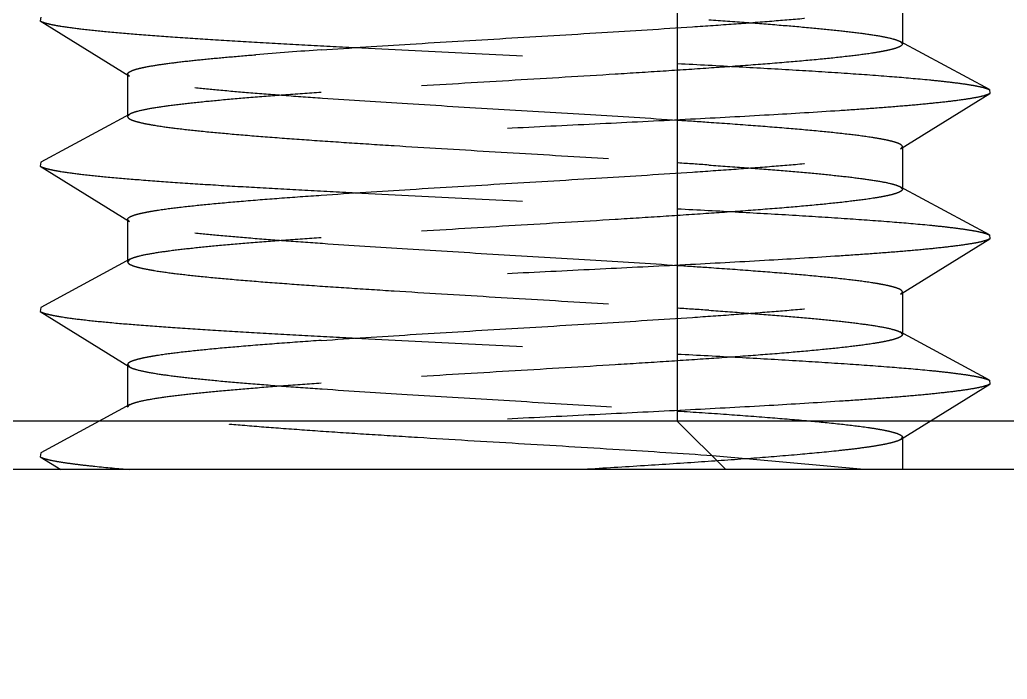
# Model space of a CAD drawing. Header units: inches. Extents: x 1246 to 1707, y -383 to -57.
# Drawn here: x 1344.694 to 1346.734, y -301.819 to -300.457 of the extents above; entities that cross this region are included whole.
import ezdxf

# ---------------------------------------------------------------- set-up
doc = ezdxf.new("R2010")
doc.units = ezdxf.units.IN
doc.header["$LTSCALE"] = 10
doc.header["$MEASUREMENT"] = 0
doc.linetypes.add('CENTER', pattern=[0.6, 0.375, -0.075, 0.075, -0.075])
doc.linetypes.add('HIDDEN', pattern=[0.2, 0.1, -0.1])
doc.layers.get('0').update_dxf_attribs({"linetype": 'CONTINUOUS'})
doc.layers.add('02___PRT_ALL_AXES', color=7, linetype='CONTINUOUS')
doc.layers.add('DEFAULT_2', color=8, linetype='HIDDEN')

msp = doc.modelspace()

# ---------------------------------------------------------------- linework, layer by layer
at = {"color": 7, "linetype": 'Continuous'}
for p, q in [((1350.2523, -301.286), (1343.6171, -301.286)), ((1346.1523, -301.386), (1346.0523, -301.286)), ((1350.1522, -301.386), (1343.7171, -301.386))]:
    msp.add_line(p, q, dxfattribs=at)
at = {"linetype": 'CENTER'}
msp.add_arc((1478.7792, -1654.6488), 1356.7628, 83.2637115, 96.7362885, dxfattribs=at)
at = {"layer": '02___PRT_ALL_AXES', "color": 7, "linetype": 'Continuous'}
msp.add_line((1346.0523, -297.886), (1346.0523, -301.286), dxfattribs=at)
at = {"layer": 'DEFAULT_2', "color": 8, "linetype": 'HIDDEN'}
for p, q in [((1346.5171, -300.4196), (1346.5171, -300.5074)), ((1344.7376, -300.4517), (1344.7366, -300.4598)), ((1344.7366, -300.4598), (1344.9208, -300.5742)), ((1346.6967, -300.6017), (1346.5122, -300.5021)), ((1346.5122, -300.5021), (1346.5171, -300.5074)), ((1344.9171, -300.5696), (1344.9171, -300.6574)), ((1344.9208, -300.5742), (1344.9171, -300.5696)), ((1346.5134, -300.7242), (1346.6976, -300.6098)), ((1346.6967, -300.6017), (1346.6976, -300.6098)), ((1344.922, -300.6521), (1344.7376, -300.7517)), ((1344.922, -300.6521), (1344.9171, -300.6574)), ((1346.5134, -300.7242), (1346.5171, -300.7196)), ((1346.5171, -300.7196), (1346.5171, -300.8074)), ((1344.7376, -300.7517), (1344.7366, -300.7598)), ((1344.7366, -300.7598), (1344.9208, -300.8742)), ((1346.6967, -300.9017), (1346.5122, -300.8021)), ((1346.5122, -300.8021), (1346.5171, -300.8074)), ((1344.9171, -300.8696), (1344.9171, -300.9574)), ((1344.9208, -300.8742), (1344.9171, -300.8696)), ((1346.5134, -301.0242), (1346.6976, -300.9098)), ((1346.6967, -300.9017), (1346.6976, -300.9098)), ((1344.922, -300.9521), (1344.7376, -301.0517)), ((1344.922, -300.9521), (1344.9171, -300.9574)), ((1346.5134, -301.0242), (1346.5171, -301.0196)), ((1346.5171, -301.0196), (1346.5171, -301.1074)), ((1344.7376, -301.0517), (1344.7366, -301.0598)), ((1344.7366, -301.0598), (1344.9208, -301.1742)), ((1346.6967, -301.2017), (1346.5122, -301.1021)), ((1346.5122, -301.1021), (1346.5171, -301.1074)), ((1344.9171, -301.1696), (1344.9171, -301.2574)), ((1344.9171, -301.1696), (1344.9208, -301.1742)), ((1346.6967, -301.2017), (1346.6976, -301.2098)), ((1346.5134, -301.3242), (1346.6976, -301.2098)), ((1344.922, -301.2521), (1344.7376, -301.3517)), ((1344.9171, -301.2574), (1344.922, -301.2521)), ((1346.5171, -301.3196), (1346.5134, -301.3242)), ((1346.5171, -301.3196), (1346.5171, -301.386)), ((1344.7376, -301.3517), (1344.7366, -301.3598)), ((1344.7366, -301.3598), (1344.7789, -301.386)), ((1346.4385, -301.386), (1346.1251, -301.3579))]:
    msp.add_line(p, q, dxfattribs=at)
for centre, radius, start, end in [((1346.0865, -311.8497), 11.3562, 93.88467, 94.5703), ((1344.7496, -320.5256), 19.9031, 86.06013, 86.24267), ((1344.6766, -321.6983), 20.9904, 86.06486, 86.2379), ((1344.7488, -320.8373), 19.9148, 86.06013, 86.24302), ((1344.6767, -321.997), 20.9891, 86.06486, 86.23787)]:
    msp.add_arc(centre, radius, start, end, dxfattribs=at)
for points, knots in [([(1345.3171, -300.5196), (1345.3783, -300.5154), (1345.5052, -300.5072), (1345.6983, -300.4957), (1345.8925, -300.4841), (1346.0496, -300.4743), (1346.1668, -300.4662), (1346.2451, -300.4603), (1346.3151, -300.4544), (1346.3759, -300.4485), (1346.4264, -300.4427), (1346.4617, -300.4377), (1346.4842, -300.4334), (1346.4967, -300.4305), (1346.5062, -300.4276), (1346.5114, -300.4254), (1346.5134, -300.4242)], [0, 0, 0, 0, 0.153217, 0.317576, 0.482929, 0.639051, 0.710601, 0.776305, 0.835152, 0.886229, 0.928771, 0.962153, 0.97526, 0.985931, 0.994163, 1, 1, 1, 1]), ([(1344.7366, -300.4598), (1344.7385, -300.4609), (1344.7436, -300.463), (1344.7529, -300.4656), (1344.7654, -300.4683), (1344.7882, -300.4722), (1344.8243, -300.4769), (1344.8764, -300.4823), (1344.9397, -300.4876), (1345.0131, -300.4931), (1345.0959, -300.4985), (1345.1869, -300.5039), (1345.2849, -300.5094), (1345.4258, -300.5168), (1345.6091, -300.5258), (1345.831, -300.5365), (1345.9794, -300.5439), (1346.0527, -300.5477)], [0, 0, 0, 0, 0.005031, 0.012354, 0.022018, 0.034026, 0.064956, 0.104803, 0.153065, 0.209123, 0.272243, 0.341598, 0.416278, 0.495297, 0.662149, 0.833385, 1, 1, 1, 1]), ([(1346.1171, -300.4574), (1346.1432, -300.4592), (1346.1931, -300.4627), (1346.2645, -300.4683), (1346.3283, -300.4738), (1346.3838, -300.4793), (1346.4301, -300.4847), (1346.4667, -300.4901), (1346.4909, -300.4948), (1346.5049, -300.4989), (1346.5101, -300.501), (1346.5122, -300.5021)], [0, 0, 0, 0, 0.19669, 0.377167, 0.538714, 0.679239, 0.796915, 0.890177, 0.957976, 0.982174, 1, 1, 1, 1]), ([(1346.5171, -300.5074), (1346.5171, -300.5086), (1346.5157, -300.5105), (1346.5131, -300.5122), (1346.5086, -300.5145), (1346.5008, -300.5172), (1346.4889, -300.5202), (1346.4737, -300.5233), (1346.4471, -300.5277), (1346.4061, -300.533), (1346.3483, -300.5391), (1346.2797, -300.5453), (1346.2015, -300.5514), (1346.1149, -300.5576), (1346.0216, -300.5638), (1345.8883, -300.5722), (1345.7172, -300.5824), (1345.5148, -300.5945), (1345.3814, -300.6029), (1345.3171, -300.6074)], [0, 0, 0, 0, 0.002947, 0.005136, 0.007926, 0.015442, 0.025616, 0.038456, 0.053943, 0.092613, 0.141035, 0.198412, 0.263781, 0.33604, 0.413953, 0.496194, 0.668012, 0.839831, 1, 1, 1, 1]), ([(1344.9171, -300.5696), (1344.9171, -300.5687), (1344.9184, -300.5665), (1344.922, -300.5642), (1344.9276, -300.5617), (1344.9352, -300.5593), (1344.945, -300.5568), (1344.9622, -300.5533), (1344.9888, -300.549), (1345.0267, -300.5441), (1345.0721, -300.5392), (1345.1246, -300.5343), (1345.1619, -300.5312), (1345.1816, -300.5296)], [0, 0, 0, 0, 0.010107, 0.025401, 0.04766, 0.077387, 0.114743, 0.159749, 0.272352, 0.41426, 0.584095, 0.780157, 1, 1, 1, 1]), ([(1346.0527, -300.5477), (1346.095, -300.5499), (1346.1767, -300.5542), (1346.2937, -300.5608), (1346.3993, -300.5675), (1346.4912, -300.5741), (1346.5583, -300.5799), (1346.6038, -300.5846), (1346.6315, -300.5879), (1346.6545, -300.5912), (1346.6729, -300.5945), (1346.6865, -300.5977), (1346.6939, -300.6003), (1346.6967, -300.6017)], [0, 0, 0, 0, 0.196675, 0.379067, 0.543546, 0.686841, 0.806117, 0.856004, 0.899056, 0.93509, 0.963946, 0.98556, 1, 1, 1, 1]), ([(1346.0539, -300.6653), (1345.9935, -300.6613), (1345.8698, -300.6537), (1345.6835, -300.6426), (1345.4991, -300.6315), (1345.3514, -300.6221), (1345.242, -300.6143), (1345.1693, -300.6087), (1345.1044, -300.603), (1345.0482, -300.5975), (1345.0015, -300.5919), (1344.965, -300.5864), (1344.9411, -300.5816), (1344.9276, -300.5775), (1344.9227, -300.5753), (1344.9208, -300.5742)], [0, 0, 0, 0, 0.159476, 0.326652, 0.492128, 0.646557, 0.716871, 0.781234, 0.838745, 0.888596, 0.9301, 0.962708, 0.986028, 0.994166, 1, 1, 1, 1]), ([(1346.6976, -300.6098), (1346.6962, -300.6107), (1346.6924, -300.6123), (1346.6821, -300.6156), (1346.6639, -300.6193), (1346.636, -300.6236), (1346.6002, -300.6279), (1346.5569, -300.6323), (1346.5062, -300.6367), (1346.4488, -300.6411), (1346.3601, -300.6472), (1346.2363, -300.6546), (1346.0755, -300.6633), (1345.9024, -300.672), (1345.7228, -300.6808), (1345.5431, -300.6895), (1345.3694, -300.6982), (1345.2076, -300.7069), (1345.0828, -300.7144), (1344.9932, -300.7205), (1344.9349, -300.7249), (1344.8834, -300.7292), (1344.8391, -300.7336), (1344.8023, -300.7379), (1344.7734, -300.7422), (1344.7544, -300.746), (1344.7433, -300.7492), (1344.7392, -300.7508), (1344.7376, -300.7517)], [0, 0, 0, 0, 0.002611, 0.006217, 0.016495, 0.030866, 0.049236, 0.071468, 0.097374, 0.126741, 0.159315, 0.232952, 0.315766, 0.404918, 0.497344, 0.589872, 0.679323, 0.762625, 0.836921, 0.869881, 0.899668, 0.926024, 0.948731, 0.967598, 0.982482, 0.993279, 0.997142, 1, 1, 1, 1]), ([(1345.3171, -300.6074), (1345.2911, -300.6092), (1345.2411, -300.6127), (1345.1698, -300.6183), (1345.1059, -300.6238), (1345.0505, -300.6293), (1345.0041, -300.6347), (1344.9675, -300.6401), (1344.9433, -300.6448), (1344.9293, -300.6489), (1344.9241, -300.651), (1344.922, -300.6521)], [0, 0, 0, 0, 0.196693, 0.377167, 0.538705, 0.679227, 0.796905, 0.890171, 0.957974, 0.982173, 1, 1, 1, 1]), ([(1344.9171, -300.6574), (1344.9171, -300.6585), (1344.9184, -300.6603), (1344.9208, -300.662), (1344.9249, -300.6642), (1344.9321, -300.6668), (1344.9431, -300.6697), (1344.957, -300.6726), (1344.9815, -300.6769), (1345.0191, -300.682), (1345.0724, -300.6878), (1345.1359, -300.6937), (1345.2084, -300.6996), (1345.2889, -300.7055), (1345.3761, -300.7114), (1345.5017, -300.7195), (1345.6648, -300.7293), (1345.8603, -300.7409), (1345.9904, -300.7489), (1346.0539, -300.7531)], [0, 0, 0, 0, 0.002954, 0.005109, 0.00784, 0.015161, 0.025046, 0.037513, 0.052546, 0.090108, 0.137219, 0.193166, 0.257098, 0.32802, 0.404826, 0.486322, 0.658246, 0.833092, 1, 1, 1, 1]), ([(1346.5171, -300.7196), (1346.5171, -300.7184), (1346.5157, -300.7165), (1346.5131, -300.7147), (1346.5086, -300.7124), (1346.5007, -300.7098), (1346.4888, -300.7067), (1346.4736, -300.7037), (1346.447, -300.6992), (1346.406, -300.6939), (1346.3482, -300.6878), (1346.2796, -300.6817), (1346.2014, -300.6755), (1346.1461, -300.6716), (1346.1171, -300.6696)], [0, 0, 0, 0, 0.008789, 0.015326, 0.023655, 0.046054, 0.07635, 0.114594, 0.160691, 0.27579, 0.419871, 0.590569, 0.785123, 1, 1, 1, 1]), ([(1345.3171, -300.8196), (1345.3783, -300.8154), (1345.5052, -300.8072), (1345.6983, -300.7957), (1345.8925, -300.7841), (1346.0496, -300.7743), (1346.1668, -300.7662), (1346.2451, -300.7603), (1346.3152, -300.7544), (1346.3759, -300.7485), (1346.4265, -300.7427), (1346.4618, -300.7377), (1346.4842, -300.7334), (1346.4967, -300.7305), (1346.5062, -300.7276), (1346.5114, -300.7254), (1346.5134, -300.7242)], [0, 0, 0, 0, 0.153218, 0.317582, 0.482941, 0.639062, 0.71061, 0.776314, 0.835159, 0.886236, 0.928777, 0.962155, 0.975262, 0.985932, 0.994163, 1, 1, 1, 1]), ([(1344.7366, -300.7598), (1344.7385, -300.7609), (1344.7436, -300.763), (1344.7529, -300.7656), (1344.7654, -300.7683), (1344.7882, -300.7722), (1344.8243, -300.7769), (1344.8764, -300.7823), (1344.9396, -300.7876), (1345.0131, -300.7931), (1345.0959, -300.7985), (1345.1869, -300.8039), (1345.2849, -300.8094), (1345.4257, -300.8168), (1345.609, -300.8258), (1345.8309, -300.8365), (1345.9793, -300.8439), (1346.0526, -300.8477)], [0, 0, 0, 0, 0.005031, 0.012354, 0.022018, 0.034026, 0.064955, 0.104801, 0.153061, 0.209118, 0.272236, 0.341589, 0.416269, 0.495287, 0.662139, 0.833377, 1, 1, 1, 1]), ([(1346.1171, -300.7574), (1346.1432, -300.7592), (1346.1931, -300.7627), (1346.2645, -300.7683), (1346.3283, -300.7738), (1346.3838, -300.7793), (1346.4301, -300.7847), (1346.4668, -300.7901), (1346.4909, -300.7948), (1346.5049, -300.7989), (1346.5101, -300.801), (1346.5122, -300.8021)], [0, 0, 0, 0, 0.196688, 0.377166, 0.538715, 0.67924, 0.796917, 0.89018, 0.957979, 0.982176, 1, 1, 1, 1]), ([(1346.5171, -300.8074), (1346.5171, -300.8086), (1346.5157, -300.8105), (1346.5131, -300.8122), (1346.5086, -300.8145), (1346.5008, -300.8172), (1346.4889, -300.8202), (1346.4737, -300.8233), (1346.4471, -300.8277), (1346.4061, -300.833), (1346.3483, -300.8391), (1346.2797, -300.8453), (1346.2015, -300.8514), (1346.1149, -300.8576), (1346.0216, -300.8638), (1345.8883, -300.8722), (1345.7172, -300.8824), (1345.5148, -300.8945), (1345.3814, -300.9029), (1345.3171, -300.9074)], [0, 0, 0, 0, 0.002946, 0.005135, 0.007924, 0.015439, 0.025611, 0.038451, 0.053936, 0.092605, 0.141027, 0.198402, 0.263769, 0.336027, 0.41394, 0.496183, 0.668008, 0.839827, 1, 1, 1, 1]), ([(1344.9171, -300.8696), (1344.9171, -300.8684), (1344.9185, -300.8665), (1344.9212, -300.8647), (1344.9257, -300.8624), (1344.9335, -300.8598), (1344.9454, -300.8567), (1344.9606, -300.8537), (1344.9873, -300.8492), (1345.0282, -300.8439), (1345.086, -300.8378), (1345.1547, -300.8317), (1345.2329, -300.8255), (1345.2881, -300.8216), (1345.3171, -300.8196)], [0, 0, 0, 0, 0.008793, 0.015327, 0.023653, 0.046056, 0.076356, 0.114597, 0.160699, 0.275799, 0.419894, 0.59059, 0.785117, 1, 1, 1, 1]), ([(1346.0526, -300.8477), (1346.0949, -300.8498), (1346.1766, -300.8542), (1346.2937, -300.8608), (1346.3992, -300.8675), (1346.4911, -300.8741), (1346.5583, -300.8798), (1346.6038, -300.8846), (1346.6315, -300.8879), (1346.6545, -300.8912), (1346.6729, -300.8945), (1346.6865, -300.8977), (1346.6939, -300.9003), (1346.6967, -300.9017)], [0, 0, 0, 0, 0.196673, 0.379064, 0.543542, 0.686839, 0.806117, 0.856004, 0.899057, 0.935091, 0.963947, 0.985561, 1, 1, 1, 1]), ([(1346.0537, -300.9653), (1345.9933, -300.9613), (1345.8697, -300.9536), (1345.6834, -300.9426), (1345.499, -300.9315), (1345.3513, -300.922), (1345.2419, -300.9143), (1345.1693, -300.9087), (1345.1044, -300.903), (1345.0482, -300.8975), (1345.0015, -300.8919), (1344.965, -300.8864), (1344.9411, -300.8816), (1344.9276, -300.8775), (1344.9227, -300.8753), (1344.9208, -300.8742)], [0, 0, 0, 0, 0.159485, 0.326667, 0.492142, 0.64657, 0.716882, 0.781244, 0.83875, 0.888599, 0.930103, 0.962706, 0.986029, 0.994164, 1, 1, 1, 1]), ([(1346.6976, -300.9098), (1346.6962, -300.9107), (1346.6924, -300.9123), (1346.6821, -300.9156), (1346.6639, -300.9193), (1346.636, -300.9236), (1346.6002, -300.9279), (1346.5569, -300.9323), (1346.5062, -300.9367), (1346.4488, -300.9411), (1346.3601, -300.9472), (1346.2363, -300.9546), (1346.0755, -300.9633), (1345.9024, -300.972), (1345.7228, -300.9808), (1345.5431, -300.9895), (1345.3694, -300.9982), (1345.2076, -301.0069), (1345.0828, -301.0144), (1344.9932, -301.0205), (1344.9349, -301.0249), (1344.8834, -301.0292), (1344.8391, -301.0336), (1344.8023, -301.0379), (1344.7734, -301.0422), (1344.7544, -301.046), (1344.7433, -301.0492), (1344.7392, -301.0508), (1344.7376, -301.0517)], [0, 0, 0, 0, 0.002611, 0.006217, 0.016495, 0.030866, 0.049236, 0.071468, 0.097374, 0.126741, 0.159315, 0.232952, 0.315766, 0.404918, 0.497345, 0.589872, 0.679323, 0.762625, 0.836921, 0.869881, 0.899668, 0.926024, 0.948731, 0.967599, 0.982482, 0.993279, 0.997142, 1, 1, 1, 1]), ([(1345.3171, -300.9074), (1345.2911, -300.9092), (1345.2411, -300.9127), (1345.1698, -300.9183), (1345.1059, -300.9238), (1345.0505, -300.9293), (1345.0041, -300.9347), (1344.9675, -300.9401), (1344.9433, -300.9448), (1344.9293, -300.9489), (1344.9241, -300.951), (1344.922, -300.9521)], [0, 0, 0, 0, 0.196695, 0.377171, 0.538712, 0.679233, 0.796906, 0.890171, 0.957973, 0.982173, 1, 1, 1, 1]), ([(1344.9171, -300.9574), (1344.9171, -300.9585), (1344.9184, -300.9603), (1344.9208, -300.962), (1344.9249, -300.9642), (1344.9321, -300.9668), (1344.943, -300.9697), (1344.957, -300.9726), (1344.9814, -300.9769), (1345.0191, -300.982), (1345.0724, -300.9878), (1345.1358, -300.9937), (1345.2083, -300.9996), (1345.2888, -301.0055), (1345.3761, -301.0114), (1345.5017, -301.0195), (1345.6647, -301.0293), (1345.8603, -301.0409), (1345.9904, -301.0489), (1346.0539, -301.0531)], [0, 0, 0, 0, 0.002952, 0.005106, 0.007835, 0.015154, 0.025036, 0.037501, 0.052532, 0.090089, 0.137195, 0.193141, 0.257072, 0.327997, 0.404806, 0.486305, 0.658232, 0.833084, 1, 1, 1, 1]), ([(1346.5171, -301.0196), (1346.5171, -301.0184), (1346.5157, -301.0165), (1346.5131, -301.0147), (1346.5086, -301.0124), (1346.5007, -301.0098), (1346.4888, -301.0067), (1346.4736, -301.0037), (1346.447, -300.9992), (1346.406, -300.9939), (1346.3482, -300.9878), (1346.2796, -300.9817), (1346.2014, -300.9755), (1346.1461, -300.9716), (1346.1171, -300.9696)], [0, 0, 0, 0, 0.008783, 0.015316, 0.023641, 0.04603, 0.07632, 0.11456, 0.160654, 0.27575, 0.419832, 0.590537, 0.785105, 1, 1, 1, 1]), ([(1345.3171, -301.1196), (1345.3783, -301.1154), (1345.5052, -301.1072), (1345.6983, -301.0957), (1345.8925, -301.0841), (1346.0496, -301.0743), (1346.1668, -301.0662), (1346.2451, -301.0603), (1346.3152, -301.0544), (1346.3759, -301.0485), (1346.4265, -301.0427), (1346.4618, -301.0377), (1346.4842, -301.0334), (1346.4967, -301.0305), (1346.5062, -301.0276), (1346.5114, -301.0254), (1346.5134, -301.0242)], [0, 0, 0, 0, 0.15322, 0.317586, 0.482948, 0.639066, 0.710612, 0.776315, 0.83516, 0.886237, 0.928778, 0.962156, 0.975263, 0.985932, 0.994163, 1, 1, 1, 1]), ([(1344.7366, -301.0598), (1344.7385, -301.0609), (1344.7436, -301.063), (1344.7529, -301.0656), (1344.7654, -301.0683), (1344.7882, -301.0722), (1344.8243, -301.0769), (1344.8764, -301.0823), (1344.9396, -301.0876), (1345.0131, -301.0931), (1345.0958, -301.0985), (1345.1868, -301.1039), (1345.2848, -301.1094), (1345.4257, -301.1168), (1345.609, -301.1258), (1345.8308, -301.1365), (1345.9792, -301.1439), (1346.0525, -301.1477)], [0, 0, 0, 0, 0.005031, 0.012354, 0.022017, 0.034025, 0.064953, 0.104798, 0.153057, 0.209112, 0.272229, 0.341581, 0.416259, 0.495276, 0.662129, 0.83337, 1, 1, 1, 1]), ([(1346.1171, -301.0574), (1346.1432, -301.0592), (1346.1931, -301.0627), (1346.2645, -301.0683), (1346.3283, -301.0738), (1346.3838, -301.0793), (1346.4301, -301.0847), (1346.4667, -301.0901), (1346.4909, -301.0948), (1346.5049, -301.0989), (1346.5101, -301.101), (1346.5122, -301.1021)], [0, 0, 0, 0, 0.196687, 0.377161, 0.538707, 0.679234, 0.796913, 0.890178, 0.957979, 0.982176, 1, 1, 1, 1]), ([(1345.3171, -301.1196), (1345.2881, -301.1216), (1345.2329, -301.1255), (1345.1546, -301.1317), (1345.086, -301.1378), (1345.0282, -301.1439), (1344.9872, -301.1492), (1344.9606, -301.1537), (1344.9454, -301.1567), (1344.9335, -301.1598), (1344.9257, -301.1624), (1344.9211, -301.1647), (1344.9185, -301.1665), (1344.9171, -301.1684), (1344.9171, -301.1696)], [0, 0, 0, 0, 0.214913, 0.409483, 0.580191, 0.724281, 0.839375, 0.885468, 0.923703, 0.953987, 0.976372, 0.984693, 0.991221, 1, 1, 1, 1]), ([(1346.5171, -301.1074), (1346.5171, -301.1086), (1346.5157, -301.1105), (1346.5131, -301.1122), (1346.5086, -301.1145), (1346.5008, -301.1172), (1346.4889, -301.1202), (1346.4737, -301.1233), (1346.4471, -301.1277), (1346.4061, -301.133), (1346.3483, -301.1391), (1346.2797, -301.1453), (1346.2014, -301.1514), (1346.1149, -301.1576), (1346.0216, -301.1638), (1345.8882, -301.1722), (1345.7172, -301.1824), (1345.5148, -301.1945), (1345.3814, -301.2029), (1345.3171, -301.2074)], [0, 0, 0, 0, 0.002948, 0.005139, 0.00793, 0.015449, 0.025624, 0.038467, 0.053956, 0.092629, 0.141056, 0.198433, 0.2638, 0.336055, 0.413964, 0.496204, 0.668026, 0.839837, 1, 1, 1, 1]), ([(1346.0525, -301.1477), (1346.0948, -301.1498), (1346.1765, -301.1542), (1346.2936, -301.1608), (1346.3992, -301.1675), (1346.4911, -301.1741), (1346.5583, -301.1798), (1346.6038, -301.1846), (1346.6314, -301.1879), (1346.6545, -301.1912), (1346.6729, -301.1945), (1346.6865, -301.1977), (1346.6939, -301.2003), (1346.6967, -301.2017)], [0, 0, 0, 0, 0.19667, 0.37906, 0.543539, 0.686837, 0.806117, 0.856004, 0.899058, 0.935092, 0.963948, 0.985562, 1, 1, 1, 1]), ([(1344.9208, -301.1742), (1344.9227, -301.1753), (1344.9276, -301.1775), (1344.9411, -301.1816), (1344.9649, -301.1864), (1345.0014, -301.1919), (1345.0481, -301.1974), (1345.1042, -301.203), (1345.1691, -301.2086), (1345.2417, -301.2143), (1345.351, -301.222), (1345.4986, -301.2315), (1345.6829, -301.2425), (1345.8691, -301.2536), (1345.9927, -301.2613), (1346.053, -301.2653)], [0, 0, 0, 0, 0.005836, 0.013973, 0.037288, 0.069886, 0.111381, 0.161219, 0.218717, 0.283067, 0.353368, 0.507783, 0.673264, 0.84048, 1, 1, 1, 1]), ([(1346.6976, -301.2098), (1346.6962, -301.2107), (1346.6924, -301.2123), (1346.6821, -301.2156), (1346.6639, -301.2193), (1346.636, -301.2236), (1346.6002, -301.2279), (1346.5569, -301.2323), (1346.5062, -301.2367), (1346.4488, -301.2411), (1346.3601, -301.2472), (1346.2363, -301.2546), (1346.0755, -301.2633), (1345.9024, -301.272), (1345.7228, -301.2808), (1345.5431, -301.2895), (1345.3694, -301.2982), (1345.2076, -301.3069), (1345.0828, -301.3144), (1344.9932, -301.3205), (1344.9349, -301.3249), (1344.8834, -301.3292), (1344.8391, -301.3336), (1344.8023, -301.3379), (1344.7734, -301.3422), (1344.7544, -301.346), (1344.7433, -301.3492), (1344.7392, -301.3508), (1344.7376, -301.3517)], [0, 0, 0, 0, 0.002611, 0.006217, 0.016495, 0.030866, 0.049236, 0.071468, 0.097374, 0.126741, 0.159315, 0.232952, 0.315766, 0.404918, 0.497345, 0.589872, 0.679323, 0.762625, 0.836921, 0.869881, 0.899668, 0.926024, 0.948731, 0.967599, 0.982482, 0.993279, 0.997143, 1, 1, 1, 1]), ([(1344.922, -301.2521), (1344.9241, -301.251), (1344.9293, -301.2489), (1344.9433, -301.2448), (1344.9675, -301.2401), (1345.0041, -301.2347), (1345.0505, -301.2293), (1345.1059, -301.2238), (1345.1698, -301.2183), (1345.2411, -301.2127), (1345.2911, -301.2092), (1345.3171, -301.2074)], [0, 0, 0, 0, 0.017827, 0.042032, 0.109829, 0.203097, 0.320771, 0.461296, 0.622832, 0.803293, 1, 1, 1, 1]), ([(1346.1251, -301.3579), (1346.0607, -301.3535), (1345.927, -301.3449), (1345.7239, -301.3328), (1345.5518, -301.3225), (1345.4175, -301.3141), (1345.3234, -301.3079), (1345.2361, -301.3017), (1345.1571, -301.2955), (1345.0878, -301.2893), (1345.0294, -301.2832), (1344.988, -301.2778), (1344.9611, -301.2734), (1344.9457, -301.2703), (1344.9337, -301.2672), (1344.9258, -301.2646), (1344.9212, -301.2623), (1344.9186, -301.2605), (1344.9171, -301.2586), (1344.9171, -301.2574)], [0, 0, 0, 0, 0.159242, 0.330638, 0.502424, 0.584758, 0.66281, 0.735239, 0.800803, 0.858377, 0.906984, 0.945818, 0.961371, 0.974274, 0.984493, 0.992043, 0.994849, 0.997049, 1, 1, 1, 1]), ([(1346.0543, -301.2653), (1346.0874, -301.2675), (1346.1507, -301.2718), (1346.2405, -301.2785), (1346.3199, -301.2851), (1346.3871, -301.2917), (1346.4349, -301.2975), (1346.4661, -301.3023), (1346.4839, -301.3056), (1346.4979, -301.3089), (1346.5071, -301.3118), (1346.5124, -301.3143), (1346.5154, -301.3162), (1346.5171, -301.3183), (1346.5171, -301.3196)], [0, 0, 0, 0, 0.212243, 0.405802, 0.576817, 0.721891, 0.838192, 0.884855, 0.923567, 0.954215, 0.97679, 0.985118, 0.991587, 1, 1, 1, 1]), ([(1346.5134, -301.3242), (1346.5107, -301.3259), (1346.5031, -301.3287), (1346.489, -301.3324), (1346.47, -301.3362), (1346.446, -301.34), (1346.4172, -301.3438), (1346.37, -301.3492), (1346.3006, -301.3558), (1346.2063, -301.3633), (1346.0992, -301.3709), (1345.9821, -301.3785), (1345.901, -301.3835), (1345.8593, -301.386)], [0, 0, 0, 0, 0.014644, 0.036697, 0.066256, 0.103204, 0.147359, 0.198445, 0.320109, 0.465102, 0.629651, 0.809541, 1, 1, 1, 1]), ([(1344.7366, -301.3598), (1344.7389, -301.3612), (1344.7456, -301.3637), (1344.7578, -301.3668), (1344.7746, -301.37), (1344.7957, -301.3732), (1344.8213, -301.3764), (1344.8636, -301.381), (1344.8975, -301.3841), (1344.9214, -301.386)], [0, 0, 0, 0, 0.044256, 0.111737, 0.202833, 0.31741, 0.455065, 0.615299, 1, 1, 1, 1])]:
    msp.add_open_spline(points, degree=3, knots=knots, dxfattribs=at)
msp.add_open_spline([(1346.053, -301.2653), (1346.0535, -301.2653), (1346.0539, -301.2653), (1346.0543, -301.2653)], degree=3, dxfattribs=at)

doc.saveas('drawing.dxf')
